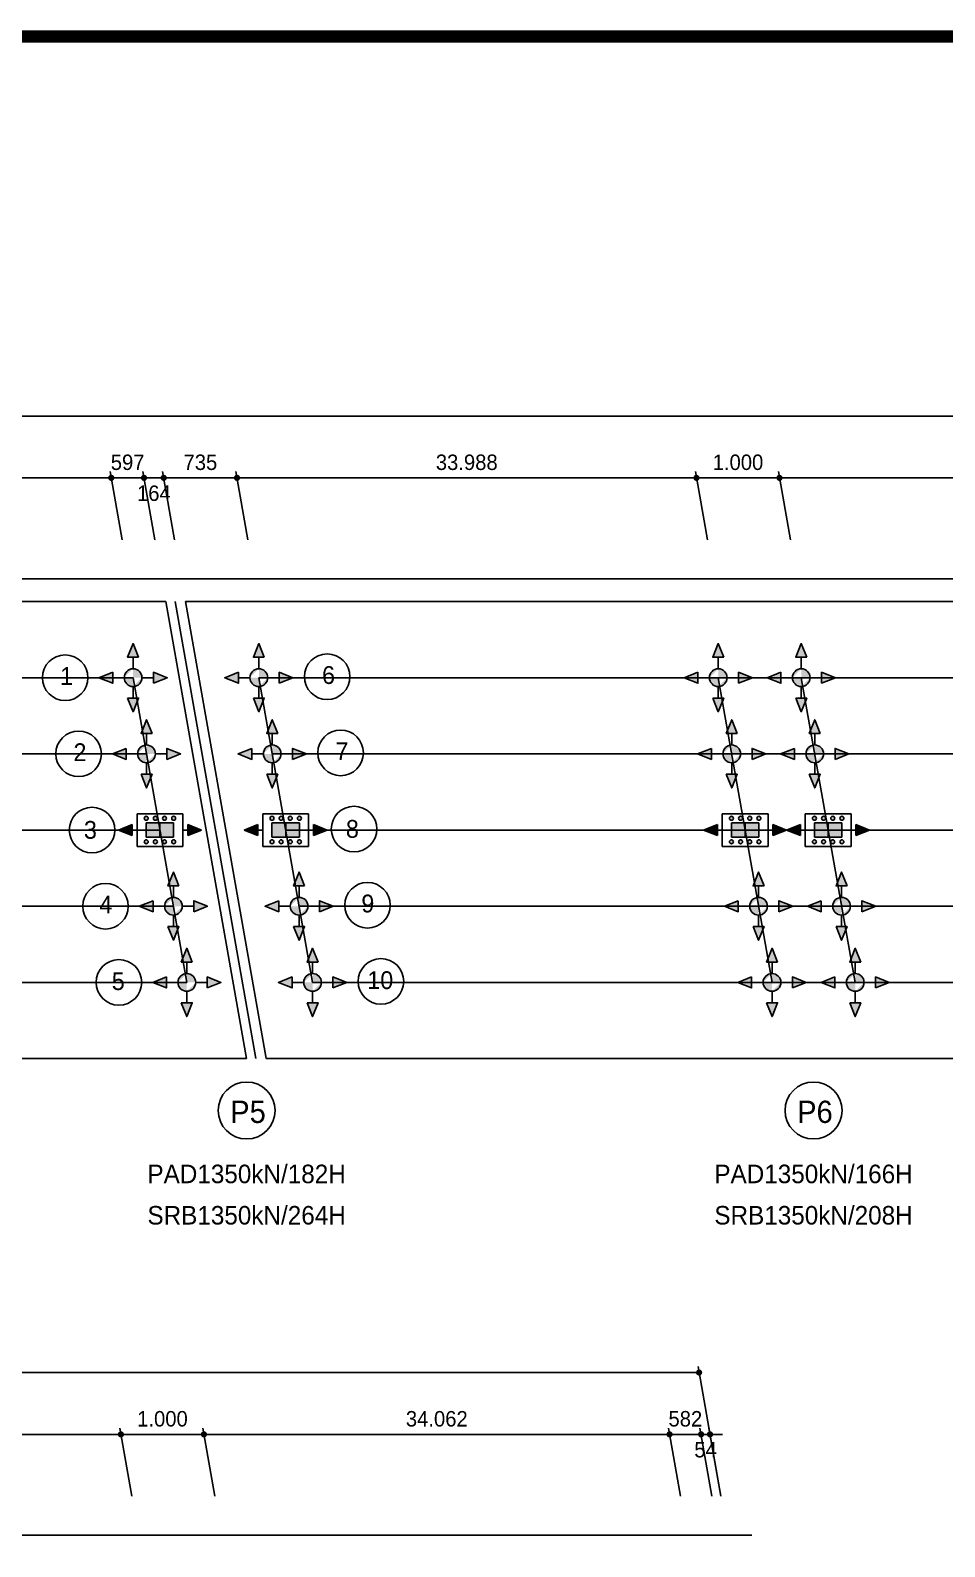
# Model space of a CAD drawing. Header units: feet. Extents: x 0 to 2523000, y 0 to 594000.
# Drawn here: x 2159869 to 2307699, y 329765 to 575000 of the extents above; entities that cross this region are included whole.
import ezdxf
from ezdxf.enums import TextEntityAlignment as Align

# ---------------------------------------------------------------- set-up
doc = ezdxf.new("R2010")
doc.units = ezdxf.units.FT
doc.header["$LTSCALE"] = 150
doc.header["$MEASUREMENT"] = 0
for name, color, linetype in [('CS-DIMS', 1, 'CONTINUOUS'), ('CS-MISC', 3, 'CONTINUOUS'), ('CS-TEXT', 3, 'CONTINUOUS'), ('CX-BORD', 3, 'CONTINUOUS'), ('CX-BORD-LIN1', 4, 'CONTINUOUS'), ('CX-BORD-LIN2', 3, 'CONTINUOUS'), ('CX-BORD-TEX2', 7, 'CONTINUOUS'), ('CX-BORD-TEX3', 6, 'CONTINUOUS')]:
    doc.layers.add(name, color=color, linetype=linetype)
doc.styles.add('A_STANDARD', font='')
doc.styles.add('TB_TEXT', font='')
doc.styles.add('TB_WBTXT', font='')
doc.styles.add('TB_WMTXT', font='')
doc.styles.get('A_STANDARD').set_extended_font_data('Dotum')
doc.styles.get('TB_TEXT').set_extended_font_data('Dotum')
doc.styles.get('TB_WBTXT').set_extended_font_data('Dotum')
doc.styles.get('TB_WMTXT').set_extended_font_data('DotumChe')

# ---------------------------------------------------------------- blocks, each defined once
blk = doc.blocks.new('CXBLKA1-KHCA')
at = {"layer": 'CX-BORD-LIN1', "const_width": 2}
blk.add_lwpolyline([(796, 0), (0, 0), (0, 554), (796, 554)], close=True, dxfattribs=at)
at = {"layer": 'CX-BORD-LIN1', "style": 'TB_TEXT'}
for tag, height, p in [('TR_RDAT5', 3.5, (317.5, 33)), ('TR_DGN5', 3.5, (451.12, 33)), ('TR_CHK5', 3.5, (491.12, 33)), ('TR_APP5', 3.5, (531.12, 33)), ('TR_RNUM5', 3, (285.11, 32.64)), ('TR_RNUM4', 3, (285.11, 26.64)), ('TR_RDAT4', 3.5, (317.5, 27)), ('TR_DGN4', 3.5, (451.12, 27)), ('TR_CHK4', 3.5, (491.12, 27)), ('TR_APP4', 3.5, (531.12, 27)), ('TR_RNUM3', 3, (285.11, 20.64)), ('TR_RDAT3', 3.5, (317.5, 21)), ('TR_DGN3', 3.5, (451.12, 21)), ('TR_CHK3', 3.5, (491.12, 21)), ('TR_APP3', 3.5, (531.12, 21)), ('TR_RNUM2', 3, (285.11, 14.64)), ('TR_RDAT2', 3.5, (317.5, 15)), ('TR_DGN2', 3.5, (451.12, 15)), ('TR_CHK2', 3.5, (491.12, 15)), ('TR_APP2', 3.5, (531.12, 15)), ('TR_RNUM1', 3, (285.11, 8.64)), ('TR_RDAT1', 3.5, (317.5, 9)), ('TR_DGN1', 3.5, (451.12, 9)), ('TR_CHK1', 3.5, (491.12, 9)), ('TR_APP1', 3.5, (531.12, 9))]:
    blk.add_attdef(tag, text='', height=height, dxfattribs=at).set_placement(p, align=Align.MIDDLE_CENTER)
for tag, p in [('TR_RCON5', (342.3, 33)), ('TR_RCON4', (342.3, 27)), ('TR_RCON3', (342.3, 21)), ('TR_RCON2', (342.3, 15)), ('TR_RCON1', (342.3, 9))]:
    blk.add_attdef(tag, text='', height=3.5, dxfattribs=at).set_placement(p, align=Align.MIDDLE_LEFT)
at = {"layer": 'CX-BORD-LIN2', "style": 'TB_TEXT'}
blk.add_attdef('TD_VERSION', text='', height=3, rotation=90, dxfattribs=at).set_placement((800.5, 48.01), align=Align.MIDDLE_CENTER)
at = {"layer": 'CX-BORD-TEX2', "style": 'TB_WMTXT'}
for tag, height, p in [('TB_CNAME', 5, (15.34, 531.83)), ('TB_CSCOP', 4, (16.63, 523.83))]:
    blk.add_attdef(tag, text='', height=height, dxfattribs=at).set_placement(p, align=Align.BOTTOM_LEFT)
at = {"layer": 'CX-BORD-TEX2', "style": 'TB_WBTXT'}
for tag, height, p in [('TB_MTITIL', 10, (398, 533.33)), ('TB_STITL', 7, (398, 518.33))]:
    blk.add_attdef(tag, text='', height=height, dxfattribs=at).set_placement(p, align=Align.MIDDLE_CENTER)
at = {"layer": 'CX-BORD-TEX3', "style": 'TB_TEXT'}
for tag, height, p in [('TD_LNDST', 4.5, (215, 31.5)), ('TD_DSECT', 4.5, (605.5, 31.5)), ('TD_DDIST', 4.5, (654.5, 31.5)), ('TD_DNAME_TOP', 4.5, (755, 27.96)), ('TD_DCOMP', 4.5, (215, 22.59)), ('TD_CSECT', 4.5, (605.5, 22.5)), ('TD_CDIST', 4.5, (654.5, 22.5)), ('TD_DNAME_MAIN', 4.5, (755, 21.47)), ('TD_CCOMP', 4.5, (215, 13.59)), ('TD_HSCAL', 4.5, (620.88, 13.75)), ('TD_VSCAL', 4.5, (656.86, 13.75)), ('TD_DNAME_BOT', 3, (755, 15.25)), ('TD_CNAME', 5, (65, 7.6)), ('TD_FIELD', 4.5, (180, 5.13)), ('TD_CSTEP', 4.5, (250.74, 5.13)), ('TD_DWGCODE', 4.5, (637, 4.79)), ('TD_DWGNO', 4.5, (755, 5))]:
    blk.add_attdef(tag, text='', height=height, dxfattribs=at).set_placement(p, align=Align.MIDDLE_CENTER)

msp = doc.modelspace()

# ---------------------------------------------------------------- hatches: boundary and pattern name
at = {"layer": 'CS-DIMS'}
for points in [[(2176337, 446553), (2174115, 445664), (2176337, 444775), (2176337, 445664)], [(2185313, 446553), (2187534, 445664), (2185313, 444775), (2185313, 445664)], [(2196669, 446553), (2194448, 445664), (2196669, 444775), (2196669, 445664)], [(2205645, 446553), (2207867, 445664), (2205645, 444775), (2205645, 445664)], [(2270954, 446553), (2268733, 445664), (2270954, 444775), (2270954, 445664)], [(2279930, 446553), (2282152, 445664), (2279930, 444775), (2279930, 445664)], [(2284373, 446553), (2282152, 445664), (2284373, 444775), (2284373, 445664)], [(2293349, 446553), (2295571, 445664), (2293349, 444775), (2293349, 445664)]]:
    msp.add_hatch(color=0, dxfattribs=at).paths.add_polyline_path(points)
at = {"layer": 'CS-MISC'}
h = msp.add_hatch(color=7, dxfattribs=at)
edge = h.paths.add_edge_path(flags=17)
edge.add_arc((2176480, 470304), 1435, 0, 360)
h.paths.add_polyline_path([(2175591, 467010), (2177369, 467010), (2176480, 464788)])
h.paths.add_polyline_path([(2179774, 469415), (2179774, 471193), (2181996, 470304)])
h.paths.add_polyline_path([(2173186, 471193), (2173186, 469415), (2170964, 470304)])
h.paths.add_polyline_path([(2177369, 473598), (2175591, 473598), (2176480, 475820)])
edge = h.paths.add_edge_path()
edge.add_line((2177915, 470304), (2179774, 470304))
edge.add_line((2173186, 470304), (2175045, 470304))
edge.add_line((2176480, 471739), (2176480, 473598))
edge.add_line((2176480, 467010), (2176480, 468869))
h = msp.add_hatch(color=7, dxfattribs=at)
edge = h.paths.add_edge_path(flags=17)
edge.add_arc((2196813, 470304), 1435, 0, 360)
h.paths.add_polyline_path([(2195924, 467010), (2197701, 467010), (2196813, 464788)])
h.paths.add_polyline_path([(2200107, 469415), (2200107, 471193), (2202328, 470304)])
h.paths.add_polyline_path([(2193518, 471193), (2193518, 469415), (2191297, 470304)])
h.paths.add_polyline_path([(2197701, 473598), (2195924, 473598), (2196813, 475820)])
edge = h.paths.add_edge_path()
edge.add_line((2198247, 470304), (2200107, 470304))
edge.add_line((2193518, 470304), (2195378, 470304))
edge.add_line((2196813, 471739), (2196813, 473598))
edge.add_line((2196813, 467010), (2196813, 468869))
h = msp.add_hatch(color=7, dxfattribs=at)
edge = h.paths.add_edge_path(flags=17)
edge.add_arc((2271098, 470304), 1435, 0, 360)
h.paths.add_polyline_path([(2270209, 467010), (2271986, 467010), (2271098, 464788)])
h.paths.add_polyline_path([(2274392, 469415), (2274392, 471193), (2276613, 470304)])
h.paths.add_polyline_path([(2267803, 471193), (2267803, 469415), (2265582, 470304)])
h.paths.add_polyline_path([(2271986, 473598), (2270209, 473598), (2271098, 475820)])
edge = h.paths.add_edge_path()
edge.add_line((2272532, 470304), (2274392, 470304))
edge.add_line((2267803, 470304), (2269663, 470304))
edge.add_line((2271098, 471739), (2271098, 473598))
edge.add_line((2271098, 467010), (2271098, 468869))
h = msp.add_hatch(color=7, dxfattribs=at)
edge = h.paths.add_edge_path(flags=17)
edge.add_arc((2284517, 470304), 1435, 0, 360)
h.paths.add_polyline_path([(2283628, 467010), (2285405, 467010), (2284517, 464788)])
h.paths.add_polyline_path([(2287811, 469415), (2287811, 471193), (2290032, 470304)])
h.paths.add_polyline_path([(2281222, 471193), (2281222, 469415), (2279001, 470304)])
h.paths.add_polyline_path([(2285405, 473598), (2283628, 473598), (2284517, 475820)])
edge = h.paths.add_edge_path()
edge.add_line((2285951, 470304), (2287811, 470304))
edge.add_line((2281222, 470304), (2283082, 470304))
edge.add_line((2284517, 471739), (2284517, 473598))
edge.add_line((2284517, 467010), (2284517, 468869))
h = msp.add_hatch(color=7, dxfattribs=at)
edge = h.paths.add_edge_path(flags=17)
edge.add_arc((2178652, 457984), 1435, 0, 360)
h.paths.add_polyline_path([(2177764, 454690), (2179541, 454690), (2178652, 452468)])
h.paths.add_polyline_path([(2181946, 457095), (2181946, 458873), (2184168, 457984)])
h.paths.add_polyline_path([(2175358, 458873), (2175358, 457095), (2173137, 457984)])
h.paths.add_polyline_path([(2179541, 461278), (2177764, 461278), (2178652, 463500)])
edge = h.paths.add_edge_path()
edge.add_line((2180087, 457984), (2181946, 457984))
edge.add_line((2175358, 457984), (2177218, 457984))
edge.add_line((2178652, 459419), (2178652, 461278))
edge.add_line((2178652, 454690), (2178652, 456549))
h = msp.add_hatch(color=7, dxfattribs=at)
edge = h.paths.add_edge_path(flags=17)
edge.add_arc((2198985, 457984), 1435, 0, 360)
h.paths.add_polyline_path([(2198096, 454690), (2199873, 454690), (2198985, 452468)])
h.paths.add_polyline_path([(2202279, 457095), (2202279, 458873), (2204501, 457984)])
h.paths.add_polyline_path([(2195691, 458873), (2195691, 457095), (2193469, 457984)])
h.paths.add_polyline_path([(2199873, 461278), (2198096, 461278), (2198985, 463500)])
edge = h.paths.add_edge_path()
edge.add_line((2200420, 457984), (2202279, 457984))
edge.add_line((2195691, 457984), (2197550, 457984))
edge.add_line((2198985, 459419), (2198985, 461278))
edge.add_line((2198985, 454690), (2198985, 456549))
h = msp.add_hatch(color=7, dxfattribs=at)
edge = h.paths.add_edge_path(flags=17)
edge.add_arc((2273270, 457984), 1435, 0, 360)
h.paths.add_polyline_path([(2272381, 454690), (2274159, 454690), (2273270, 452468)])
h.paths.add_polyline_path([(2276564, 457095), (2276564, 458873), (2278786, 457984)])
h.paths.add_polyline_path([(2269976, 458873), (2269976, 457095), (2267754, 457984)])
h.paths.add_polyline_path([(2274159, 461278), (2272381, 461278), (2273270, 463500)])
edge = h.paths.add_edge_path()
edge.add_line((2274705, 457984), (2276564, 457984))
edge.add_line((2269976, 457984), (2271835, 457984))
edge.add_line((2273270, 459419), (2273270, 461278))
edge.add_line((2273270, 454690), (2273270, 456549))
h = msp.add_hatch(color=7, dxfattribs=at)
edge = h.paths.add_edge_path(flags=17)
edge.add_arc((2286689, 457984), 1435, 0, 360)
h.paths.add_polyline_path([(2285800, 454690), (2287578, 454690), (2286689, 452468)])
h.paths.add_polyline_path([(2289983, 457095), (2289983, 458873), (2292205, 457984)])
h.paths.add_polyline_path([(2283395, 458873), (2283395, 457095), (2281173, 457984)])
h.paths.add_polyline_path([(2287578, 461278), (2285800, 461278), (2286689, 463500)])
edge = h.paths.add_edge_path()
edge.add_line((2288124, 457984), (2289983, 457984))
edge.add_line((2283395, 457984), (2285254, 457984))
edge.add_line((2286689, 459419), (2286689, 461278))
edge.add_line((2286689, 454690), (2286689, 456549))
h = msp.add_hatch(color=7, dxfattribs=at)
h.paths.add_polyline_path([(2178924, 447565, 1), (2178290, 447565, 1)])
h.paths.add_polyline_path([(2180402, 447565, 1), (2179769, 447565, 1)])
h.paths.add_polyline_path([(2181881, 447565, 1), (2181247, 447565, 1)])
h.paths.add_polyline_path([(2182725, 447565, 1), (2183359, 447565, 1)])
h.paths.add_polyline_path([(2178924, 443763, 1), (2178290, 443763, 1)])
h.paths.add_polyline_path([(2180402, 443763, 1), (2179769, 443763, 1)])
h.paths.add_polyline_path([(2181881, 443763, 1), (2181247, 443763, 1)])
h.paths.add_polyline_path([(2183359, 443763, 1), (2182725, 443763, 1)])
h.paths.add_polyline_path([(2183042, 444502), (2183042, 446826), (2178607, 446826), (2178607, 444502)])
h = msp.add_hatch(color=7, dxfattribs=at)
h.paths.add_polyline_path([(2199256, 447565, 1), (2198623, 447565, 1)])
h.paths.add_polyline_path([(2200735, 447565, 1), (2200101, 447565, 1)])
h.paths.add_polyline_path([(2202213, 447565, 1), (2201580, 447565, 1)])
h.paths.add_polyline_path([(2203058, 447565, 1), (2203692, 447565, 1)])
h.paths.add_polyline_path([(2199256, 443763, 1), (2198623, 443763, 1)])
h.paths.add_polyline_path([(2200735, 443763, 1), (2200101, 443763, 1)])
h.paths.add_polyline_path([(2202213, 443763, 1), (2201580, 443763, 1)])
h.paths.add_polyline_path([(2203692, 443763, 1), (2203058, 443763, 1)])
h.paths.add_polyline_path([(2203375, 444502), (2203375, 446826), (2198940, 446826), (2198940, 444502)])
h = msp.add_hatch(color=7, dxfattribs=at)
h.paths.add_polyline_path([(2273542, 447565, 1), (2272908, 447565, 1)])
h.paths.add_polyline_path([(2275020, 447565, 1), (2274386, 447565, 1)])
h.paths.add_polyline_path([(2276498, 447565, 1), (2275865, 447565, 1)])
h.paths.add_polyline_path([(2277343, 447565, 1), (2277977, 447565, 1)])
h.paths.add_polyline_path([(2273542, 443763, 1), (2272908, 443763, 1)])
h.paths.add_polyline_path([(2275020, 443763, 1), (2274386, 443763, 1)])
h.paths.add_polyline_path([(2276498, 443763, 1), (2275865, 443763, 1)])
h.paths.add_polyline_path([(2277977, 443763, 1), (2277343, 443763, 1)])
h.paths.add_polyline_path([(2277660, 444502), (2277660, 446826), (2273225, 446826), (2273225, 444502)])
h = msp.add_hatch(color=7, dxfattribs=at)
h.paths.add_polyline_path([(2286960, 447565, 1), (2286327, 447565, 1)])
h.paths.add_polyline_path([(2288439, 447565, 1), (2287805, 447565, 1)])
h.paths.add_polyline_path([(2289917, 447565, 1), (2289284, 447565, 1)])
h.paths.add_polyline_path([(2290762, 447565, 1), (2291396, 447565, 1)])
h.paths.add_polyline_path([(2286960, 443763, 1), (2286327, 443763, 1)])
h.paths.add_polyline_path([(2288439, 443763, 1), (2287805, 443763, 1)])
h.paths.add_polyline_path([(2289917, 443763, 1), (2289284, 443763, 1)])
h.paths.add_polyline_path([(2291396, 443763, 1), (2290762, 443763, 1)])
h.paths.add_polyline_path([(2291079, 444502), (2291079, 446826), (2286644, 446826), (2286644, 444502)])
h = msp.add_hatch(color=7, dxfattribs=at)
edge = h.paths.add_edge_path(flags=17)
edge.add_arc((2182997, 433344), 1435, 0, 360)
h.paths.add_polyline_path([(2182108, 430050), (2183886, 430050), (2182997, 427828)])
h.paths.add_polyline_path([(2186291, 432455), (2186291, 434233), (2188513, 433344)])
h.paths.add_polyline_path([(2179703, 434233), (2179703, 432455), (2177481, 433344)])
h.paths.add_polyline_path([(2183886, 436638), (2182108, 436638), (2182997, 438860)])
edge = h.paths.add_edge_path()
edge.add_line((2184432, 433344), (2186291, 433344))
edge.add_line((2179703, 433344), (2181562, 433344))
edge.add_line((2182997, 434779), (2182997, 436638))
edge.add_line((2182997, 430050), (2182997, 431909))
h = msp.add_hatch(color=7, dxfattribs=at)
edge = h.paths.add_edge_path(flags=17)
edge.add_arc((2203330, 433344), 1435, 0, 360)
h.paths.add_polyline_path([(2202441, 430050), (2204218, 430050), (2203330, 427828)])
h.paths.add_polyline_path([(2206624, 432455), (2206624, 434233), (2208845, 433344)])
h.paths.add_polyline_path([(2200035, 434233), (2200035, 432455), (2197814, 433344)])
h.paths.add_polyline_path([(2204218, 436638), (2202441, 436638), (2203330, 438860)])
edge = h.paths.add_edge_path()
edge.add_line((2204764, 433344), (2206624, 433344))
edge.add_line((2200035, 433344), (2201895, 433344))
edge.add_line((2203330, 434779), (2203330, 436638))
edge.add_line((2203330, 430050), (2203330, 431909))
h = msp.add_hatch(color=7, dxfattribs=at)
edge = h.paths.add_edge_path(flags=17)
edge.add_arc((2277615, 433344), 1435, 0, 360)
h.paths.add_polyline_path([(2276726, 430050), (2278503, 430050), (2277615, 427828)])
h.paths.add_polyline_path([(2280909, 432455), (2280909, 434233), (2283130, 433344)])
h.paths.add_polyline_path([(2274321, 434233), (2274321, 432455), (2272099, 433344)])
h.paths.add_polyline_path([(2278503, 436638), (2276726, 436638), (2277615, 438860)])
edge = h.paths.add_edge_path()
edge.add_line((2279049, 433344), (2280909, 433344))
edge.add_line((2274321, 433344), (2276180, 433344))
edge.add_line((2277615, 434779), (2277615, 436638))
edge.add_line((2277615, 430050), (2277615, 431909))
h = msp.add_hatch(color=7, dxfattribs=at)
edge = h.paths.add_edge_path(flags=17)
edge.add_arc((2291034, 433344), 1435, 0, 360)
h.paths.add_polyline_path([(2290145, 430050), (2291922, 430050), (2291034, 427828)])
h.paths.add_polyline_path([(2294328, 432455), (2294328, 434233), (2296549, 433344)])
h.paths.add_polyline_path([(2287739, 434233), (2287739, 432455), (2285518, 433344)])
h.paths.add_polyline_path([(2291922, 436638), (2290145, 436638), (2291034, 438860)])
edge = h.paths.add_edge_path()
edge.add_line((2292468, 433344), (2294328, 433344))
edge.add_line((2287739, 433344), (2289599, 433344))
edge.add_line((2291034, 434779), (2291034, 436638))
edge.add_line((2291034, 430050), (2291034, 431909))
h = msp.add_hatch(color=7, dxfattribs=at)
edge = h.paths.add_edge_path(flags=17)
edge.add_arc((2185169, 421024), 1435, 0, 360)
h.paths.add_polyline_path([(2184281, 417730), (2186058, 417730), (2185169, 415508)])
h.paths.add_polyline_path([(2188464, 420135), (2188464, 421913), (2190685, 421024)])
h.paths.add_polyline_path([(2181875, 421913), (2181875, 420135), (2179654, 421024)])
h.paths.add_polyline_path([(2186058, 424318), (2184281, 424318), (2185169, 426540)])
edge = h.paths.add_edge_path()
edge.add_line((2186604, 421024), (2188464, 421024))
edge.add_line((2181875, 421024), (2183735, 421024))
edge.add_line((2185169, 422459), (2185169, 424318))
edge.add_line((2185169, 417730), (2185169, 419589))
h = msp.add_hatch(color=7, dxfattribs=at)
edge = h.paths.add_edge_path(flags=17)
edge.add_arc((2205502, 421024), 1435, 0, 360)
h.paths.add_polyline_path([(2204613, 417730), (2206391, 417730), (2205502, 415508)])
h.paths.add_polyline_path([(2208796, 420135), (2208796, 421913), (2211018, 421024)])
h.paths.add_polyline_path([(2202208, 421913), (2202208, 420135), (2199986, 421024)])
h.paths.add_polyline_path([(2206391, 424318), (2204613, 424318), (2205502, 426540)])
edge = h.paths.add_edge_path()
edge.add_line((2206937, 421024), (2208796, 421024))
edge.add_line((2202208, 421024), (2204067, 421024))
edge.add_line((2205502, 422459), (2205502, 424318))
edge.add_line((2205502, 417730), (2205502, 419589))
h = msp.add_hatch(color=7, dxfattribs=at)
edge = h.paths.add_edge_path(flags=17)
edge.add_arc((2279787, 421024), 1435, 0, 360)
h.paths.add_polyline_path([(2278898, 417730), (2280676, 417730), (2279787, 415508)])
h.paths.add_polyline_path([(2283081, 420135), (2283081, 421913), (2285303, 421024)])
h.paths.add_polyline_path([(2276493, 421913), (2276493, 420135), (2274271, 421024)])
h.paths.add_polyline_path([(2280676, 424318), (2278898, 424318), (2279787, 426540)])
edge = h.paths.add_edge_path()
edge.add_line((2281222, 421024), (2283081, 421024))
edge.add_line((2276493, 421024), (2278352, 421024))
edge.add_line((2279787, 422459), (2279787, 424318))
edge.add_line((2279787, 417730), (2279787, 419589))
h = msp.add_hatch(color=7, dxfattribs=at)
edge = h.paths.add_edge_path(flags=17)
edge.add_arc((2293238, 421022), 1435, 0, 360)
h.paths.add_polyline_path([(2292349, 417728), (2294126, 417728), (2293238, 415506)])
h.paths.add_polyline_path([(2296532, 420133), (2296532, 421910), (2298753, 421022)])
h.paths.add_polyline_path([(2289944, 421910), (2289944, 420133), (2287722, 421022)])
h.paths.add_polyline_path([(2294126, 424316), (2292349, 424316), (2293238, 426537)])
edge = h.paths.add_edge_path()
edge.add_line((2294673, 421022), (2296532, 421022))
edge.add_line((2289944, 421022), (2291803, 421022))
edge.add_line((2293238, 422456), (2293238, 424316))
edge.add_line((2293238, 417728), (2293238, 419587))

# ---------------------------------------------------------------- linework, layer by layer
at = {"layer": 'CS-DIMS', "color": 1}
for p, q in [((1728101, 512624), (2448537, 512624)), ((2174717, 492624), (2172777, 503624)), ((2174717, 492624), (2172777, 503624)), ((2180012, 492624), (2178072, 503624)), ((2180012, 492624), (2178072, 503624)), ((2183201, 492624), (2181261, 503624)), ((2183201, 492624), (2181261, 503624)), ((2195049, 492624), (2193110, 503624)), ((2195049, 492624), (2193110, 503624)), ((2269334, 492624), (2267395, 503624)), ((2269334, 492624), (2267395, 503624)), ((2282753, 492624), (2280814, 503624)), ((2282753, 492624), (2280814, 503624)), ((2098668, 502624), (2171953, 502624)), ((2171953, 502624), (2170953, 502624)), ((2172953, 502624), (2178249, 502624)), ((2177249, 502624), (2176249, 502624)), ((2178249, 502624), (2181438, 502624)), ((2179249, 502624), (2180249, 502624)), ((2182438, 502624), (2183438, 502624)), ((2182438, 502624), (2192286, 502624)), ((2194286, 502624), (2266571, 502624)), ((2268571, 502624), (2279990, 502624)), ((2281990, 502624), (2355275, 502624)), ((1728616, 486292), (2456308, 486292)), ((2183302, 482624), (2196336, 408704)), ((2271522, 337930), (2267819, 358930)), ((1730035, 357930), (2266995, 357930)), ((2176286, 337930), (2174346, 348930)), ((2176286, 337930), (2174346, 348930)), ((2189705, 337930), (2187765, 348930)), ((2189705, 337930), (2187765, 348930)), ((2264991, 337930), (2263051, 348930)), ((2264991, 337930), (2263051, 348930)), ((2270080, 337930), (2268140, 348930)), ((2270080, 337930), (2268140, 348930)), ((2271522, 337930), (2269582, 348930)), ((2100237, 347930), (2173522, 347930)), ((2175522, 347930), (2186941, 347930)), ((2188941, 347930), (2262228, 347930)), ((2262228, 347930), (2261228, 347930)), ((2263228, 347930), (2268316, 347930)), ((2267316, 347930), (2266316, 347930)), ((2268316, 347930), (2269759, 347930)), ((2269316, 347930), (2270316, 347930)), ((2270759, 347930), (2271759, 347930)), ((1732368, 331599), (2276542, 331599))]:
    msp.add_line(p, q, dxfattribs=at)
at = {"layer": 'CS-DIMS'}
for p, q in [((2172953, 502624), (2171953, 502624)), ((2172953, 502624), (2171953, 502624)), ((2178249, 502624), (2177249, 502624)), ((2178249, 502624), (2179249, 502624)), ((2181438, 502624), (2182438, 502624)), ((2181438, 502624), (2182438, 502624)), ((2193286, 502624), (2192286, 502624)), ((2193286, 502624), (2194286, 502624)), ((2267571, 502624), (2266571, 502624)), ((2267571, 502624), (2268571, 502624)), ((2280990, 502624), (2279990, 502624)), ((2280990, 502624), (2281990, 502624)), ((2267995, 357930), (2266995, 357930)), ((2174522, 347930), (2173522, 347930)), ((2174522, 347930), (2175522, 347930)), ((2187941, 347930), (2186941, 347930)), ((2187941, 347930), (2188941, 347930)), ((2263228, 347930), (2262228, 347930)), ((2263228, 347930), (2262228, 347930)), ((2268316, 347930), (2267316, 347930)), ((2268316, 347930), (2269316, 347930)), ((2269759, 347930), (2270759, 347930))]:
    msp.add_line(p, q, dxfattribs=at)
at = {"layer": 'CS-DIMS', "ltscale": 0.5}
for p, q in [((1746379, 470304), (2176480, 470304)), ((2176480, 470304), (2185169, 421024)), ((2196813, 470304), (2448506, 470304)), ((2196813, 470304), (2205502, 421024)), ((2271098, 470304), (2279787, 421024)), ((2284517, 470304), (2293206, 421024)), ((1755068, 457984), (2178652, 457984)), ((2198985, 457984), (2450678, 457984)), ((1755068, 445664), (2180825, 445664)), ((2201157, 445664), (2452850, 445664)), ((1755068, 433344), (2182997, 433344)), ((2203330, 433344), (2455023, 433344)), ((1755068, 421024), (2185169, 421024)), ((2205502, 421024), (2457195, 421024))]:
    msp.add_line(p, q, dxfattribs=at)
at = {"layer": 'CS-DIMS', "color": 0}
for p, q in [((2176337, 446553), (2174115, 445664)), ((2176337, 445664), (2176337, 446553)), ((2185313, 445664), (2185313, 446553)), ((2185313, 446553), (2187534, 445664)), ((2196669, 446553), (2194448, 445664)), ((2196669, 445664), (2196669, 446553)), ((2205645, 445664), (2205645, 446553)), ((2205645, 446553), (2207867, 445664)), ((2270954, 446553), (2268733, 445664)), ((2270954, 445664), (2270954, 446553)), ((2279930, 445664), (2279930, 446553)), ((2279930, 446553), (2282152, 445664)), ((2284373, 446553), (2282152, 445664)), ((2284373, 445664), (2284373, 446553)), ((2293349, 445664), (2293349, 446553)), ((2293349, 446553), (2295571, 445664)), ((2174115, 445664), (2176337, 444775)), ((2176337, 445664), (2177129, 445664)), ((2176337, 444775), (2176337, 445664)), ((2184521, 445664), (2185313, 445664)), ((2187534, 445664), (2185313, 444775)), ((2185313, 444775), (2185313, 445664)), ((2194448, 445664), (2196669, 444775)), ((2196669, 445664), (2197461, 445664)), ((2196669, 444775), (2196669, 445664)), ((2204853, 445664), (2205645, 445664)), ((2207867, 445664), (2205645, 444775)), ((2205645, 444775), (2205645, 445664)), ((2268733, 445664), (2270954, 444775)), ((2270954, 445664), (2271746, 445664)), ((2270954, 444775), (2270954, 445664)), ((2279138, 445664), (2279930, 445664)), ((2282152, 445664), (2279930, 444775)), ((2279930, 444775), (2279930, 445664)), ((2282152, 445664), (2284373, 444775)), ((2284373, 445664), (2285165, 445664)), ((2284373, 444775), (2284373, 445664)), ((2292557, 445664), (2293349, 445664)), ((2295571, 445664), (2293349, 444775)), ((2293349, 444775), (2293349, 445664))]:
    msp.add_line(p, q, dxfattribs=at)
at = {"layer": 'CS-DIMS', "const_width": 500}
for points in [[(2172703, 502624, 1), (2173203, 502624, 1)], [(2172703, 502624, 1), (2173203, 502624, 1)], [(2177999, 502624, 1), (2178499, 502624, 1)], [(2178499, 502624, 1), (2177999, 502624, 1)], [(2181688, 502624, 1), (2181188, 502624, 1)], [(2181688, 502624, 1), (2181188, 502624, 1)], [(2193536, 502624, 1), (2193036, 502624, 1)], [(2193036, 502624, 1), (2193536, 502624, 1)], [(2267821, 502624, 1), (2267321, 502624, 1)], [(2267321, 502624, 1), (2267821, 502624, 1)], [(2281240, 502624, 1), (2280740, 502624, 1)], [(2280740, 502624, 1), (2281240, 502624, 1)], [(2267745, 357930, 1), (2268245, 357930, 1)], [(2174772, 347930, 1), (2174272, 347930, 1)], [(2174272, 347930, 1), (2174772, 347930, 1)], [(2188191, 347930, 1), (2187691, 347930, 1)], [(2187691, 347930, 1), (2188191, 347930, 1)], [(2262978, 347930, 1), (2263478, 347930, 1)], [(2262978, 347930, 1), (2263478, 347930, 1)], [(2268566, 347930, 1), (2268066, 347930, 1)], [(2268066, 347930, 1), (2268566, 347930, 1)], [(2270009, 347930, 1), (2269509, 347930, 1)]]:
    msp.add_lwpolyline(points, format="xyb", close=True, dxfattribs=at)
at = {"layer": 'CS-DIMS', "color": 7}
for centre in [(2165501, 470304), (2207862, 470462), (2167674, 457984), (2210034, 458142), (2169846, 445664), (2212206, 445822), (2172018, 433344), (2214379, 433502), (2174191, 421024), (2216551, 421182)]:
    msp.add_circle(centre, 3685, dxfattribs=at)
at = {"layer": 'CS-MISC', "color": 7}
for p, q in [((1735325, 482624), (2181775, 482624)), ((2181775, 482624), (2194809, 408704)), ((2184964, 482624), (2450870, 482624)), ((2184964, 482624), (2197998, 408704)), ((2177129, 448304), (2184521, 448304)), ((2177129, 443024), (2177129, 448304)), ((2178607, 446826), (2183042, 446826)), ((2178607, 444502), (2178607, 446826)), ((2180825, 446826), (2180825, 444502)), ((2183042, 446826), (2183042, 444502)), ((2184521, 448304), (2184521, 443024)), ((2197461, 448304), (2204853, 448304)), ((2197461, 443024), (2197461, 448304)), ((2198940, 446826), (2203375, 446826)), ((2198940, 444502), (2198940, 446826)), ((2201157, 446826), (2201157, 444502)), ((2203375, 446826), (2203375, 444502)), ((2204853, 448304), (2204853, 443024)), ((2271746, 448304), (2279138, 448304)), ((2271746, 443024), (2271746, 448304)), ((2273225, 446826), (2277660, 446826)), ((2273225, 444502), (2273225, 446826)), ((2275442, 446826), (2275442, 444502)), ((2277660, 446826), (2277660, 444502)), ((2279138, 448304), (2279138, 443024)), ((2285165, 448304), (2292557, 448304)), ((2285165, 443024), (2285165, 448304)), ((2286644, 446826), (2291079, 446826)), ((2286644, 444502), (2286644, 446826)), ((2288861, 446826), (2288861, 444502)), ((2291079, 446826), (2291079, 444502)), ((2292557, 448304), (2292557, 443024)), ((2183042, 444502), (2178607, 444502)), ((2203375, 444502), (2198940, 444502)), ((2277660, 444502), (2273225, 444502)), ((2291079, 444502), (2286644, 444502)), ((2184521, 443024), (2177129, 443024)), ((2204853, 443024), (2197461, 443024)), ((2279138, 443024), (2271746, 443024)), ((2292557, 443024), (2285165, 443024)), ((1748359, 408704), (2194809, 408704)), ((2197998, 408704), (2463904, 408704))]:
    msp.add_line(p, q, dxfattribs=at)
at = {"layer": 'CS-MISC', "color": 2}
for points in [[(2177369, 473598), (2175591, 473598), (2176480, 475820)], [(2197701, 473598), (2195924, 473598), (2196813, 475820)], [(2271986, 473598), (2270209, 473598), (2271098, 475820)], [(2285405, 473598), (2283628, 473598), (2284517, 475820)], [(2179774, 469415), (2179774, 471193), (2181996, 470304)], [(2200107, 469415), (2200107, 471193), (2202328, 470304)], [(2274392, 469415), (2274392, 471193), (2276613, 470304)], [(2287811, 469415), (2287811, 471193), (2290032, 470304)], [(2179541, 461278), (2177764, 461278), (2178652, 463500)], [(2199873, 461278), (2198096, 461278), (2198985, 463500)], [(2274159, 461278), (2272381, 461278), (2273270, 463500)], [(2287578, 461278), (2285800, 461278), (2286689, 463500)], [(2181946, 457095), (2181946, 458873), (2184168, 457984)], [(2202279, 457095), (2202279, 458873), (2204501, 457984)], [(2276564, 457095), (2276564, 458873), (2278786, 457984)], [(2289983, 457095), (2289983, 458873), (2292205, 457984)], [(2183886, 436638), (2182108, 436638), (2182997, 438860)], [(2204218, 436638), (2202441, 436638), (2203330, 438860)], [(2278503, 436638), (2276726, 436638), (2277615, 438860)], [(2291922, 436638), (2290145, 436638), (2291034, 438860)], [(2186291, 432455), (2186291, 434233), (2188513, 433344)], [(2206624, 432455), (2206624, 434233), (2208845, 433344)], [(2280909, 432455), (2280909, 434233), (2283130, 433344)], [(2294328, 432455), (2294328, 434233), (2296549, 433344)], [(2186058, 424318), (2184281, 424318), (2185169, 426540)], [(2206391, 424318), (2204613, 424318), (2205502, 426540)], [(2280676, 424318), (2278898, 424318), (2279787, 426540)], [(2294126, 424316), (2292349, 424316), (2293238, 426537)], [(2188464, 420135), (2188464, 421913), (2190685, 421024)], [(2208796, 420135), (2208796, 421913), (2211018, 421024)], [(2283081, 420135), (2283081, 421913), (2285303, 421024)], [(2296532, 420133), (2296532, 421910), (2298753, 421022)]]:
    msp.add_lwpolyline(points, close=True, dxfattribs=at)
at = {"layer": 'CS-MISC', "color": 7}
for points in [[(2176480, 471739), (2176480, 473598)], [(2196813, 471739), (2196813, 473598)], [(2271098, 471739), (2271098, 473598)], [(2284517, 471739), (2284517, 473598)], [(2173186, 470304), (2175045, 470304)], [(2176480, 467010), (2176480, 468869)], [(2177915, 470304), (2179774, 470304)], [(2193518, 470304), (2195378, 470304)], [(2196813, 467010), (2196813, 468869)], [(2198247, 470304), (2200107, 470304)], [(2267803, 470304), (2269663, 470304)], [(2271098, 467010), (2271098, 468869)], [(2272532, 470304), (2274392, 470304)], [(2281222, 470304), (2283082, 470304)], [(2284517, 467010), (2284517, 468869)], [(2285951, 470304), (2287811, 470304)], [(2178652, 459419), (2178652, 461278)], [(2198985, 459419), (2198985, 461278)], [(2273270, 459419), (2273270, 461278)], [(2286689, 459419), (2286689, 461278)], [(2175358, 457984), (2177218, 457984)], [(2178652, 454690), (2178652, 456549)], [(2180087, 457984), (2181946, 457984)], [(2195691, 457984), (2197550, 457984)], [(2198985, 454690), (2198985, 456549)], [(2200420, 457984), (2202279, 457984)], [(2269976, 457984), (2271835, 457984)], [(2273270, 454690), (2273270, 456549)], [(2274705, 457984), (2276564, 457984)], [(2283395, 457984), (2285254, 457984)], [(2286689, 454690), (2286689, 456549)], [(2288124, 457984), (2289983, 457984)], [(2182997, 434779), (2182997, 436638)], [(2203330, 434779), (2203330, 436638)], [(2277615, 434779), (2277615, 436638)], [(2291034, 434779), (2291034, 436638)], [(2179703, 433344), (2181562, 433344)], [(2182997, 430050), (2182997, 431909)], [(2184432, 433344), (2186291, 433344)], [(2200035, 433344), (2201895, 433344)], [(2203330, 430050), (2203330, 431909)], [(2204764, 433344), (2206624, 433344)], [(2274321, 433344), (2276180, 433344)], [(2277615, 430050), (2277615, 431909)], [(2279049, 433344), (2280909, 433344)], [(2287739, 433344), (2289599, 433344)], [(2291034, 430050), (2291034, 431909)], [(2292468, 433344), (2294328, 433344)], [(2185169, 422459), (2185169, 424318)], [(2205502, 422459), (2205502, 424318)], [(2279787, 422459), (2279787, 424318)], [(2293238, 422456), (2293238, 424316)], [(2181875, 421024), (2183735, 421024)], [(2185169, 417730), (2185169, 419589)], [(2186604, 421024), (2188464, 421024)], [(2202208, 421024), (2204067, 421024)], [(2205502, 417730), (2205502, 419589)], [(2206937, 421024), (2208796, 421024)], [(2276493, 421024), (2278352, 421024)], [(2279787, 417730), (2279787, 419589)], [(2281222, 421024), (2283081, 421024)], [(2289944, 421022), (2291803, 421022)], [(2293238, 417728), (2293238, 419587)], [(2294673, 421022), (2296532, 421022)]]:
    msp.add_lwpolyline(points, dxfattribs=at)
for points in [[(2173186, 471193), (2173186, 469415), (2170964, 470304)], [(2193518, 471193), (2193518, 469415), (2191297, 470304)], [(2267803, 471193), (2267803, 469415), (2265582, 470304)], [(2281222, 471193), (2281222, 469415), (2279001, 470304)], [(2175591, 467010), (2177369, 467010), (2176480, 464788)], [(2195924, 467010), (2197701, 467010), (2196813, 464788)], [(2270209, 467010), (2271986, 467010), (2271098, 464788)], [(2283628, 467010), (2285405, 467010), (2284517, 464788)], [(2175358, 458873), (2175358, 457095), (2173137, 457984)], [(2195691, 458873), (2195691, 457095), (2193469, 457984)], [(2269976, 458873), (2269976, 457095), (2267754, 457984)], [(2283395, 458873), (2283395, 457095), (2281173, 457984)], [(2177764, 454690), (2179541, 454690), (2178652, 452468)], [(2198096, 454690), (2199873, 454690), (2198985, 452468)], [(2272381, 454690), (2274159, 454690), (2273270, 452468)], [(2285800, 454690), (2287578, 454690), (2286689, 452468)], [(2179703, 434233), (2179703, 432455), (2177481, 433344)], [(2200035, 434233), (2200035, 432455), (2197814, 433344)], [(2274321, 434233), (2274321, 432455), (2272099, 433344)], [(2287739, 434233), (2287739, 432455), (2285518, 433344)], [(2182108, 430050), (2183886, 430050), (2182997, 427828)], [(2202441, 430050), (2204218, 430050), (2203330, 427828)], [(2276726, 430050), (2278503, 430050), (2277615, 427828)], [(2290145, 430050), (2291922, 430050), (2291034, 427828)], [(2181875, 421913), (2181875, 420135), (2179654, 421024)], [(2202208, 421913), (2202208, 420135), (2199986, 421024)], [(2276493, 421913), (2276493, 420135), (2274271, 421024)], [(2289944, 421910), (2289944, 420133), (2287722, 421022)], [(2184281, 417730), (2186058, 417730), (2185169, 415508)], [(2204613, 417730), (2206391, 417730), (2205502, 415508)], [(2278898, 417730), (2280676, 417730), (2279787, 415508)], [(2292349, 417728), (2294126, 417728), (2293238, 415506)]]:
    msp.add_lwpolyline(points, close=True, dxfattribs=at)
for centre, radius in [((2176480, 470304), 1435), ((2196813, 470304), 1435), ((2271098, 470304), 1435), ((2284517, 470304), 1435), ((2178652, 457984), 1435), ((2198985, 457984), 1435), ((2273270, 457984), 1435), ((2286689, 457984), 1435), ((2178607, 447565), 317), ((2180085, 447565), 317), ((2181564, 447565), 317), ((2183042, 447565), 317), ((2198940, 447565), 317), ((2200418, 447565), 317), ((2201896, 447565), 317), ((2203375, 447565), 317), ((2273225, 447565), 317), ((2274703, 447565), 317), ((2276181, 447565), 317), ((2277660, 447565), 317), ((2286644, 447565), 317), ((2288122, 447565), 317), ((2289600, 447565), 317), ((2291079, 447565), 317), ((2178607, 443763), 317), ((2180085, 443763), 317), ((2181564, 443763), 317), ((2183042, 443763), 317), ((2198940, 443763), 317), ((2200418, 443763), 317), ((2201896, 443763), 317), ((2203375, 443763), 317), ((2273225, 443763), 317), ((2274703, 443763), 317), ((2276181, 443763), 317), ((2277660, 443763), 317), ((2286644, 443763), 317), ((2288122, 443763), 317), ((2289600, 443763), 317), ((2291079, 443763), 317), ((2182997, 433344), 1435), ((2203330, 433344), 1435), ((2277615, 433344), 1435), ((2291034, 433344), 1435), ((2185169, 421024), 1435), ((2205502, 421024), 1435), ((2279787, 421024), 1435), ((2293238, 421022), 1435)]:
    msp.add_circle(centre, radius, dxfattribs=at)
at = {"layer": 'CS-TEXT', "color": 7}
for centre in [(2194836, 400304), (2286496, 400304)]:
    msp.add_circle(centre, 4606, dxfattribs=at)

# ---------------------------------------------------------------- block references
at = {"layer": 'CX-BORD', "xscale": 1000, "yscale": 1000, "zscale": 1000}
msp.add_blockref('CXBLKA1-KHCA', (1707000, 20000), dxfattribs=at)

# ---------------------------------------------------------------- texts
at = {"layer": 'CS-DIMS', "color": 3, "char_height": 2500, "attachment_point": 5, "style": 'TB_TEXT'}
for s, insert in [('\\A1;597', (2175601, 505126)), ('\\A1;735', (2187362, 505126)), ('\\A1;33.988', (2230429, 505126)), ('\\A1;1.000', (2274281, 505126)), ('\\A1;164', (2179843, 500122)), ('\\A1;1.000', (2181232, 350432)), ('\\A1;34.062', (2225584, 350432)), ('\\A1;582', (2265772, 350432)), ('\\A1;54', (2269037, 345429))]:
    msp.add_mtext(s, dxfattribs=dict(at, insert=insert))
at = {"layer": 'CS-TEXT', "color": 7, "style": 'A_STANDARD'}
for s, height, p in [('1', 2880, (2165718, 470569)), ('6', 2880, (2208078, 470727)), ('2', 2880, (2167890, 458249)), ('7', 2880, (2210250, 458407)), ('3', 2880, (2169579, 445693)), ('8', 2880, (2211939, 445851)), ('4', 2880, (2172073, 433620)), ('9', 2880, (2214434, 433778)), ('5', 2880, (2174085, 421225)), ('10', 2880, (2216445, 421383)), ('P5', 3600, (2195063, 400093)), ('P6', 3600, (2286724, 400093)), ('PAD1350kN/182H', 3000, (2194836, 390048)), ('PAD1350kN/166H', 3000, (2286496, 390048)), ('SRB1350kN/264H', 3000, (2194836, 383365)), ('SRB1350kN/208H', 3000, (2286496, 383365))]:
    msp.add_text(s, height=height, dxfattribs=at).set_placement(p, align=Align.MIDDLE_CENTER)

doc.saveas('drawing.dxf')
